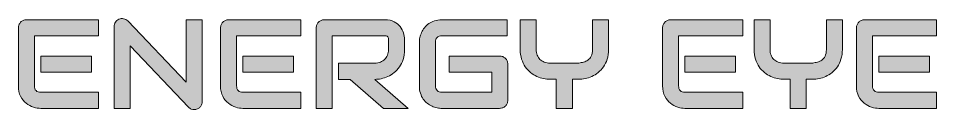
# Model space of a CAD drawing. Header units: millimetres. Extents: x 81 to 1251, y -181 to -29.
# Drawn here: x 691.1 to 834.5, y -125.8 to -111.6 of the extents above; entities that cross this region are included whole.
import ezdxf

# ---------------------------------------------------------------- set-up
doc = ezdxf.new("R2010")
doc.units = ezdxf.units.MM
doc.header["$MEASUREMENT"] = 0
doc.layers.add('Layer 1', color=7, linetype='Continuous', lineweight=0)

# ---------------------------------------------------------------- blocks, each defined once
blk = doc.blocks.new('Block_7')
at = {"layer": 'Layer 1', "true_color": 0x00b9ad, "transparency": 33554687}
h = blk.add_hatch(color=122, dxfattribs=at)
h.dxf.hatch_style = 2
edge = h.paths.add_edge_path()
edge.add_spline(control_points=[(691.87, -111.92), (691.72, -111.99), (691.59, -112.08), (691.47, -112.19), (691.36, -112.31), (691.27, -112.44), (691.21, -112.6), (691.15, -112.75), (691.11, -112.92), (691.11, -113.09), (691.11, -113.09), (691.11, -122.11), (691.11, -122.11), (691.11, -122.76), (691.23, -123.31), (691.46, -123.75), (691.7, -124.2), (691.99, -124.56), (692.34, -124.84), (692.69, -125.12), (693.07, -125.32), (693.48, -125.44), (693.89, -125.57), (694.27, -125.63), (694.62, -125.63), (694.62, -125.63), (703.64, -125.63), (703.64, -125.63), (703.64, -125.63), (703.64, -123.12), (703.64, -123.12), (703.64, -123.12), (694.63, -123.12), (694.63, -123.12), (694.3, -123.12), (694.05, -123.04), (693.87, -122.86), (693.7, -122.69), (693.61, -122.44), (693.61, -122.11), (693.61, -122.11), (693.61, -114.33), (693.61, -114.33), (693.61, -114.33), (703.64, -114.33), (703.64, -114.33), (703.64, -114.33), (703.64, -111.83), (703.64, -111.83), (703.64, -111.83), (692.37, -111.83), (692.37, -111.83), (692.19, -111.83), (692.03, -111.86), (691.87, -111.92)], knot_values=[0, 0, 0, 0, 1, 1, 1, 2, 2, 2, 3, 3, 3, 4, 4, 4, 5, 5, 5, 6, 6, 6, 7, 7, 7, 8, 8, 8, 9, 9, 9, 10, 10, 10, 11, 11, 11, 12, 12, 12, 13, 13, 13, 14, 14, 14, 15, 15, 15, 16, 16, 16, 17, 17, 17, 18, 18, 18, 18], degree=3, periodic=0)
h = blk.add_hatch(color=122, dxfattribs=at)
h.dxf.hatch_style = 2
edge = h.paths.add_edge_path()
edge.add_spline(control_points=[(717.34, -121.55), (717.34, -121.55), (708.2, -112.01), (708.2, -112.01), (708.02, -111.82), (707.81, -111.71), (707.56, -111.66), (707.31, -111.61), (707.06, -111.64), (706.83, -111.73), (706.6, -111.83), (706.42, -111.99), (706.27, -112.2), (706.13, -112.41), (706.06, -112.64), (706.06, -112.9), (706.06, -112.9), (706.06, -125.63), (706.06, -125.63), (706.06, -125.63), (708.56, -125.63), (708.56, -125.63), (708.56, -125.63), (708.56, -115.91), (708.56, -115.91), (708.56, -115.91), (717.7, -125.45), (717.7, -125.45), (717.82, -125.58), (717.96, -125.67), (718.12, -125.73), (718.27, -125.79), (718.43, -125.82), (718.58, -125.82), (718.76, -125.82), (718.92, -125.79), (719.08, -125.72), (719.23, -125.66), (719.36, -125.57), (719.47, -125.46), (719.59, -125.35), (719.68, -125.21), (719.74, -125.06), (719.81, -124.9), (719.84, -124.74), (719.84, -124.56), (719.84, -124.56), (719.84, -111.83), (719.84, -111.83), (719.84, -111.83), (717.34, -111.83), (717.34, -111.83), (717.34, -111.83), (717.34, -121.55), (717.34, -121.55)], knot_values=[0, 0, 0, 0, 1, 1, 1, 2, 2, 2, 3, 3, 3, 4, 4, 4, 5, 5, 5, 6, 6, 6, 7, 7, 7, 8, 8, 8, 9, 9, 9, 10, 10, 10, 11, 11, 11, 12, 12, 12, 13, 13, 13, 14, 14, 14, 15, 15, 15, 16, 16, 16, 17, 17, 17, 18, 18, 18, 18], degree=3, periodic=0)
h = blk.add_hatch(color=122, dxfattribs=at)
h.dxf.hatch_style = 2
edge = h.paths.add_edge_path()
edge.add_spline(control_points=[(723.45, -111.92), (723.3, -111.99), (723.17, -112.08), (723.05, -112.19), (722.94, -112.31), (722.85, -112.44), (722.79, -112.6), (722.73, -112.75), (722.69, -112.92), (722.69, -113.09), (722.69, -113.09), (722.69, -122.11), (722.69, -122.11), (722.69, -122.76), (722.81, -123.31), (723.04, -123.75), (723.28, -124.2), (723.57, -124.56), (723.92, -124.84), (724.27, -125.12), (724.65, -125.32), (725.06, -125.44), (725.47, -125.57), (725.85, -125.63), (726.2, -125.63), (726.2, -125.63), (735.22, -125.63), (735.22, -125.63), (735.22, -125.63), (735.22, -123.12), (735.22, -123.12), (735.22, -123.12), (726.21, -123.12), (726.21, -123.12), (725.88, -123.12), (725.63, -123.04), (725.45, -122.86), (725.28, -122.69), (725.2, -122.44), (725.2, -122.11), (725.2, -122.11), (725.2, -114.33), (725.2, -114.33), (725.2, -114.33), (735.22, -114.33), (735.22, -114.33), (735.22, -114.33), (735.22, -111.83), (735.22, -111.83), (735.22, -111.83), (723.95, -111.83), (723.95, -111.83), (723.77, -111.83), (723.61, -111.86), (723.45, -111.92)], knot_values=[0, 0, 0, 0, 1, 1, 1, 2, 2, 2, 3, 3, 3, 4, 4, 4, 5, 5, 5, 6, 6, 6, 7, 7, 7, 8, 8, 8, 9, 9, 9, 10, 10, 10, 11, 11, 11, 12, 12, 12, 13, 13, 13, 14, 14, 14, 15, 15, 15, 16, 16, 16, 17, 17, 17, 18, 18, 18, 18], degree=3, periodic=0)
h = blk.add_hatch(color=122, dxfattribs=at)
h.dxf.hatch_style = 2
edge = h.paths.add_edge_path()
edge.add_spline(control_points=[(747.78, -121.01), (748.13, -120.94), (748.48, -120.82), (748.82, -120.67), (749.16, -120.51), (749.49, -120.31), (749.81, -120.06), (750.12, -119.82), (750.4, -119.53), (750.64, -119.18), (750.88, -118.84), (751.07, -118.44), (751.21, -118), (751.35, -117.55), (751.42, -117.04), (751.42, -116.47), (751.42, -116.47), (751.42, -114.87), (751.42, -114.87), (751.42, -114.56), (751.37, -114.23), (751.27, -113.88), (751.16, -113.52), (750.99, -113.2), (750.75, -112.89), (750.5, -112.59), (750.19, -112.33), (749.81, -112.13), (749.42, -111.93), (748.95, -111.83), (748.39, -111.83), (748.39, -111.83), (738.9, -111.83), (738.9, -111.83), (738.72, -111.83), (738.55, -111.86), (738.4, -111.92), (738.24, -111.99), (738.11, -112.08), (738, -112.19), (737.88, -112.31), (737.8, -112.44), (737.73, -112.6), (737.67, -112.75), (737.64, -112.92), (737.64, -113.09), (737.64, -113.09), (737.64, -125.63), (737.64, -125.63), (737.64, -125.63), (740.14, -125.63), (740.14, -125.63), (740.14, -125.63), (740.14, -114.33), (740.14, -114.33), (740.14, -114.33), (748.39, -114.33), (748.39, -114.33), (748.44, -114.33), (748.5, -114.33), (748.56, -114.34), (748.62, -114.35), (748.68, -114.37), (748.73, -114.4), (748.79, -114.44), (748.83, -114.49), (748.87, -114.57), (748.9, -114.64), (748.92, -114.75), (748.92, -114.89), (748.92, -114.89), (748.92, -116.47), (748.92, -116.47), (748.92, -116.79), (748.87, -117.08), (748.77, -117.34), (748.67, -117.59), (748.52, -117.81), (748.33, -117.99), (748.14, -118.17), (747.92, -118.31), (747.66, -118.41), (747.4, -118.52), (747.11, -118.59), (746.8, -118.61), (746.8, -118.61), (741.14, -118.61), (741.14, -118.61), (741.14, -118.61), (741.14, -121.11), (741.14, -121.11), (741.14, -121.11), (742.94, -121.11), (742.94, -121.11), (742.94, -121.11), (748.15, -125.63), (748.15, -125.63), (748.15, -125.63), (752.02, -125.63), (752.02, -125.63), (752.02, -125.63), (746.8, -121.11), (746.8, -121.11), (747.1, -121.11), (747.43, -121.08), (747.78, -121.01)], knot_values=[0, 0, 0, 0, 1, 1, 1, 2, 2, 2, 3, 3, 3, 4, 4, 4, 5, 5, 5, 6, 6, 6, 7, 7, 7, 8, 8, 8, 9, 9, 9, 10, 10, 10, 11, 11, 11, 12, 12, 12, 13, 13, 13, 14, 14, 14, 15, 15, 15, 16, 16, 16, 17, 17, 17, 18, 18, 18, 19, 19, 19, 20, 20, 20, 21, 21, 21, 22, 22, 22, 23, 23, 23, 24, 24, 24, 25, 25, 25, 26, 26, 26, 27, 27, 27, 28, 28, 28, 29, 29, 29, 30, 30, 30, 31, 31, 31, 32, 32, 32, 33, 33, 33, 34, 34, 34, 35, 35, 35, 35], degree=3, periodic=0)
h = blk.add_hatch(color=122, dxfattribs=at)
h.dxf.hatch_style = 2
edge = h.paths.add_edge_path()
edge.add_spline(control_points=[(767.19, -117.84), (767.08, -117.73), (766.94, -117.64), (766.79, -117.57), (766.64, -117.5), (766.47, -117.47), (766.29, -117.47), (766.29, -117.47), (758.39, -117.47), (758.39, -117.47), (758.39, -117.47), (758.39, -119.99), (758.39, -119.99), (758.39, -119.99), (765.05, -119.99), (765.05, -119.99), (765.05, -119.99), (765.05, -123.12), (765.05, -123.12), (765.05, -123.12), (757.26, -123.12), (757.26, -123.12), (756.94, -123.12), (756.7, -123.04), (756.52, -122.86), (756.34, -122.68), (756.25, -122.44), (756.25, -122.11), (756.25, -122.11), (756.25, -115.36), (756.25, -115.36), (756.25, -115.02), (756.34, -114.76), (756.51, -114.59), (756.69, -114.42), (756.94, -114.33), (757.26, -114.33), (757.26, -114.33), (767.44, -114.33), (767.44, -114.33), (767.44, -114.33), (767.44, -111.83), (767.44, -111.83), (767.44, -111.83), (757.26, -111.83), (757.26, -111.83), (756.84, -111.83), (756.45, -111.88), (756.11, -111.99), (755.77, -112.1), (755.47, -112.25), (755.21, -112.43), (754.95, -112.61), (754.73, -112.82), (754.54, -113.06), (754.36, -113.3), (754.21, -113.55), (754.09, -113.81), (753.97, -114.07), (753.89, -114.33), (753.83, -114.59), (753.78, -114.86), (753.75, -115.11), (753.75, -115.34), (753.75, -115.34), (753.75, -122.11), (753.75, -122.11), (753.75, -122.54), (753.81, -122.93), (753.92, -123.27), (754.03, -123.62), (754.17, -123.92), (754.35, -124.18), (754.54, -124.44), (754.75, -124.66), (754.98, -124.84), (755.22, -125.02), (755.47, -125.17), (755.73, -125.29), (755.99, -125.4), (756.25, -125.49), (756.52, -125.54), (756.79, -125.6), (757.03, -125.63), (757.26, -125.63), (757.26, -125.63), (766.29, -125.63), (766.29, -125.63), (766.47, -125.63), (766.64, -125.59), (766.79, -125.53), (766.94, -125.47), (767.08, -125.38), (767.19, -125.27), (767.3, -125.15), (767.39, -125.02), (767.45, -124.87), (767.52, -124.71), (767.55, -124.55), (767.55, -124.37), (767.55, -124.37), (767.55, -118.73), (767.55, -118.73), (767.55, -118.55), (767.52, -118.39), (767.45, -118.24), (767.39, -118.09), (767.3, -117.96), (767.19, -117.84)], knot_values=[0, 0, 0, 0, 1, 1, 1, 2, 2, 2, 3, 3, 3, 4, 4, 4, 5, 5, 5, 6, 6, 6, 7, 7, 7, 8, 8, 8, 9, 9, 9, 10, 10, 10, 11, 11, 11, 12, 12, 12, 13, 13, 13, 14, 14, 14, 15, 15, 15, 16, 16, 16, 17, 17, 17, 18, 18, 18, 19, 19, 19, 20, 20, 20, 21, 21, 21, 22, 22, 22, 23, 23, 23, 24, 24, 24, 25, 25, 25, 26, 26, 26, 27, 27, 27, 28, 28, 28, 29, 29, 29, 30, 30, 30, 31, 31, 31, 32, 32, 32, 33, 33, 33, 34, 34, 34, 35, 35, 35, 36, 36, 36, 36], degree=3, periodic=0)
h = blk.add_hatch(color=122, dxfattribs=at)
h.dxf.hatch_style = 2
edge = h.paths.add_edge_path()
edge.add_spline(control_points=[(780.8, -116.45), (780.8, -116.88), (780.73, -117.23), (780.6, -117.5), (780.46, -117.76), (780.29, -117.96), (780.09, -118.11), (779.88, -118.26), (779.66, -118.36), (779.4, -118.42), (779.15, -118.49), (778.91, -118.53), (778.67, -118.57), (778.67, -118.57), (774.16, -118.57), (774.16, -118.57), (773.83, -118.57), (773.54, -118.52), (773.27, -118.42), (773, -118.32), (772.78, -118.18), (772.59, -118), (772.41, -117.81), (772.26, -117.59), (772.16, -117.33), (772.06, -117.07), (772.01, -116.77), (772.01, -116.45), (772.01, -116.45), (772.01, -111.83), (772.01, -111.83), (772.01, -111.83), (769.5, -111.83), (769.5, -111.83), (769.5, -111.83), (769.5, -116.45), (769.5, -116.45), (769.5, -117.01), (769.58, -117.52), (769.72, -117.97), (769.86, -118.42), (770.06, -118.82), (770.3, -119.16), (770.54, -119.51), (770.82, -119.8), (771.13, -120.05), (771.44, -120.29), (771.77, -120.49), (772.12, -120.65), (772.46, -120.8), (772.81, -120.92), (773.16, -120.99), (773.51, -121.06), (773.83, -121.09), (774.14, -121.09), (774.14, -121.09), (775.14, -121.09), (775.14, -121.09), (775.14, -121.09), (775.14, -125.63), (775.14, -125.63), (775.14, -125.63), (777.66, -125.63), (777.66, -125.63), (777.66, -125.63), (777.66, -121.09), (777.66, -121.09), (777.66, -121.09), (778.67, -121.09), (778.67, -121.09), (778.98, -121.09), (779.31, -121.06), (779.66, -120.99), (780.01, -120.92), (780.35, -120.8), (780.69, -120.65), (781.03, -120.49), (781.36, -120.29), (781.68, -120.05), (782, -119.8), (782.28, -119.51), (782.51, -119.16), (782.75, -118.82), (782.94, -118.43), (783.09, -117.98), (783.23, -117.53), (783.3, -117.02), (783.3, -116.45), (783.3, -116.45), (783.3, -111.83), (783.3, -111.83), (783.3, -111.83), (780.8, -111.83), (780.8, -111.83), (780.8, -111.83), (780.8, -116.45), (780.8, -116.45)], knot_values=[0, 0, 0, 0, 1, 1, 1, 2, 2, 2, 3, 3, 3, 4, 4, 4, 5, 5, 5, 6, 6, 6, 7, 7, 7, 8, 8, 8, 9, 9, 9, 10, 10, 10, 11, 11, 11, 12, 12, 12, 13, 13, 13, 14, 14, 14, 15, 15, 15, 16, 16, 16, 17, 17, 17, 18, 18, 18, 19, 19, 19, 20, 20, 20, 21, 21, 21, 22, 22, 22, 23, 23, 23, 24, 24, 24, 25, 25, 25, 26, 26, 26, 27, 27, 27, 28, 28, 28, 29, 29, 29, 30, 30, 30, 31, 31, 31, 32, 32, 32, 32], degree=3, periodic=0)
h = blk.add_hatch(color=122, dxfattribs=at)
h.dxf.hatch_style = 2
edge = h.paths.add_edge_path()
edge.add_spline(control_points=[(792.5, -111.92), (792.35, -111.99), (792.21, -112.08), (792.1, -112.19), (791.99, -112.31), (791.9, -112.44), (791.84, -112.6), (791.77, -112.75), (791.74, -112.92), (791.74, -113.09), (791.74, -113.09), (791.74, -122.11), (791.74, -122.11), (791.74, -122.76), (791.86, -123.31), (792.09, -123.75), (792.33, -124.2), (792.62, -124.56), (792.97, -124.84), (793.32, -125.12), (793.7, -125.32), (794.11, -125.44), (794.52, -125.57), (794.9, -125.63), (795.24, -125.63), (795.24, -125.63), (804.27, -125.63), (804.27, -125.63), (804.27, -125.63), (804.27, -123.12), (804.27, -123.12), (804.27, -123.12), (795.26, -123.12), (795.26, -123.12), (794.93, -123.12), (794.67, -123.04), (794.5, -122.86), (794.33, -122.69), (794.24, -122.44), (794.24, -122.11), (794.24, -122.11), (794.24, -114.33), (794.24, -114.33), (794.24, -114.33), (804.27, -114.33), (804.27, -114.33), (804.27, -114.33), (804.27, -111.83), (804.27, -111.83), (804.27, -111.83), (793, -111.83), (793, -111.83), (792.82, -111.83), (792.65, -111.86), (792.5, -111.92)], knot_values=[0, 0, 0, 0, 1, 1, 1, 2, 2, 2, 3, 3, 3, 4, 4, 4, 5, 5, 5, 6, 6, 6, 7, 7, 7, 8, 8, 8, 9, 9, 9, 10, 10, 10, 11, 11, 11, 12, 12, 12, 13, 13, 13, 14, 14, 14, 15, 15, 15, 16, 16, 16, 17, 17, 17, 18, 18, 18, 18], degree=3, periodic=0)
h = blk.add_hatch(color=122, dxfattribs=at)
h.dxf.hatch_style = 2
edge = h.paths.add_edge_path()
edge.add_spline(control_points=[(817.33, -116.45), (817.33, -116.88), (817.26, -117.23), (817.12, -117.5), (816.99, -117.76), (816.82, -117.96), (816.61, -118.11), (816.41, -118.26), (816.18, -118.36), (815.93, -118.42), (815.68, -118.49), (815.44, -118.53), (815.2, -118.57), (815.2, -118.57), (810.69, -118.57), (810.69, -118.57), (810.36, -118.57), (810.06, -118.52), (809.8, -118.42), (809.53, -118.32), (809.3, -118.18), (809.12, -118), (808.93, -117.81), (808.79, -117.59), (808.68, -117.33), (808.58, -117.07), (808.53, -116.77), (808.53, -116.45), (808.53, -116.45), (808.53, -111.83), (808.53, -111.83), (808.53, -111.83), (806.03, -111.83), (806.03, -111.83), (806.03, -111.83), (806.03, -116.45), (806.03, -116.45), (806.03, -117.01), (806.1, -117.52), (806.25, -117.97), (806.39, -118.42), (806.58, -118.82), (806.82, -119.16), (807.06, -119.51), (807.34, -119.8), (807.66, -120.05), (807.97, -120.29), (808.3, -120.49), (808.64, -120.65), (808.99, -120.8), (809.33, -120.92), (809.68, -120.99), (810.03, -121.06), (810.36, -121.09), (810.67, -121.09), (810.67, -121.09), (811.67, -121.09), (811.67, -121.09), (811.67, -121.09), (811.67, -125.63), (811.67, -125.63), (811.67, -125.63), (814.19, -125.63), (814.19, -125.63), (814.19, -125.63), (814.19, -121.09), (814.19, -121.09), (814.19, -121.09), (815.2, -121.09), (815.2, -121.09), (815.51, -121.09), (815.84, -121.06), (816.19, -120.99), (816.53, -120.92), (816.88, -120.8), (817.22, -120.65), (817.56, -120.49), (817.89, -120.29), (818.21, -120.05), (818.52, -119.8), (818.8, -119.51), (819.04, -119.16), (819.28, -118.82), (819.47, -118.43), (819.61, -117.98), (819.76, -117.53), (819.83, -117.02), (819.83, -116.45), (819.83, -116.45), (819.83, -111.83), (819.83, -111.83), (819.83, -111.83), (817.33, -111.83), (817.33, -111.83), (817.33, -111.83), (817.33, -116.45), (817.33, -116.45)], knot_values=[0, 0, 0, 0, 1, 1, 1, 2, 2, 2, 3, 3, 3, 4, 4, 4, 5, 5, 5, 6, 6, 6, 7, 7, 7, 8, 8, 8, 9, 9, 9, 10, 10, 10, 11, 11, 11, 12, 12, 12, 13, 13, 13, 14, 14, 14, 15, 15, 15, 16, 16, 16, 17, 17, 17, 18, 18, 18, 19, 19, 19, 20, 20, 20, 21, 21, 21, 22, 22, 22, 23, 23, 23, 24, 24, 24, 25, 25, 25, 26, 26, 26, 27, 27, 27, 28, 28, 28, 29, 29, 29, 30, 30, 30, 31, 31, 31, 32, 32, 32, 32], degree=3, periodic=0)
h = blk.add_hatch(color=122, dxfattribs=at)
h.dxf.hatch_style = 2
edge = h.paths.add_edge_path()
edge.add_spline(control_points=[(834.55, -111.83), (834.55, -111.83), (823.28, -111.83), (823.28, -111.83), (823.1, -111.83), (822.94, -111.86), (822.78, -111.92), (822.63, -111.99), (822.49, -112.08), (822.38, -112.19), (822.27, -112.31), (822.18, -112.44), (822.12, -112.6), (822.05, -112.75), (822.02, -112.92), (822.02, -113.09), (822.02, -113.09), (822.02, -122.11), (822.02, -122.11), (822.02, -122.76), (822.14, -123.31), (822.37, -123.75), (822.61, -124.2), (822.9, -124.56), (823.25, -124.84), (823.6, -125.12), (823.98, -125.32), (824.39, -125.44), (824.8, -125.57), (825.18, -125.63), (825.52, -125.63), (825.52, -125.63), (834.55, -125.63), (834.55, -125.63), (834.55, -125.63), (834.55, -123.12), (834.55, -123.12), (834.55, -123.12), (825.54, -123.12), (825.54, -123.12), (825.21, -123.12), (824.96, -123.04), (824.78, -122.86), (824.61, -122.69), (824.52, -122.44), (824.52, -122.11), (824.52, -122.11), (824.52, -114.33), (824.52, -114.33), (824.52, -114.33), (834.55, -114.33), (834.55, -114.33), (834.55, -114.33), (834.55, -111.83), (834.55, -111.83)], knot_values=[0, 0, 0, 0, 1, 1, 1, 2, 2, 2, 3, 3, 3, 4, 4, 4, 5, 5, 5, 6, 6, 6, 7, 7, 7, 8, 8, 8, 9, 9, 9, 10, 10, 10, 11, 11, 11, 12, 12, 12, 13, 13, 13, 14, 14, 14, 15, 15, 15, 16, 16, 16, 17, 17, 17, 18, 18, 18, 18], degree=3, periodic=0)
h = blk.add_hatch(color=122, dxfattribs=at)
h.dxf.hatch_style = 2
h.paths.add_polyline_path([(702.52, -119.99), (702.52, -117.47), (694.62, -117.47), (694.62, -119.99)])
h = blk.add_hatch(color=122, dxfattribs=at)
h.dxf.hatch_style = 2
h.paths.add_polyline_path([(734.1, -119.99), (734.1, -117.47), (726.2, -117.47), (726.2, -119.99)])
h = blk.add_hatch(color=122, dxfattribs=at)
h.dxf.hatch_style = 2
h.paths.add_polyline_path([(803.14, -119.99), (803.14, -117.47), (795.24, -117.47), (795.24, -119.99)])
h = blk.add_hatch(color=122, dxfattribs=at)
h.dxf.hatch_style = 2
h.paths.add_polyline_path([(833.42, -119.99), (833.42, -117.47), (825.52, -117.47), (825.52, -119.99)])
at = {"layer": 'Layer 1'}
for points in [[(702.52, -119.99), (702.52, -117.47), (694.62, -117.47), (694.62, -119.99)], [(734.1, -119.99), (734.1, -117.47), (726.2, -117.47), (726.2, -119.99)], [(803.14, -119.99), (803.14, -117.47), (795.24, -117.47), (795.24, -119.99)], [(833.42, -119.99), (833.42, -117.47), (825.52, -117.47), (825.52, -119.99)]]:
    blk.add_lwpolyline(points, close=True, dxfattribs=at)
for points, knots in [([(691.87, -111.92), (691.72, -111.99), (691.59, -112.08), (691.47, -112.19), (691.36, -112.31), (691.27, -112.44), (691.21, -112.6), (691.15, -112.75), (691.11, -112.92), (691.11, -113.09), (691.11, -113.09), (691.11, -122.11), (691.11, -122.11), (691.11, -122.76), (691.23, -123.31), (691.46, -123.75), (691.7, -124.2), (691.99, -124.56), (692.34, -124.84), (692.69, -125.12), (693.07, -125.32), (693.48, -125.44), (693.89, -125.57), (694.27, -125.63), (694.62, -125.63), (694.62, -125.63), (703.64, -125.63), (703.64, -125.63), (703.64, -125.63), (703.64, -123.12), (703.64, -123.12), (703.64, -123.12), (694.63, -123.12), (694.63, -123.12), (694.3, -123.12), (694.05, -123.04), (693.87, -122.86), (693.7, -122.69), (693.61, -122.44), (693.61, -122.11), (693.61, -122.11), (693.61, -114.33), (693.61, -114.33), (693.61, -114.33), (703.64, -114.33), (703.64, -114.33), (703.64, -114.33), (703.64, -111.83), (703.64, -111.83), (703.64, -111.83), (692.37, -111.83), (692.37, -111.83), (692.19, -111.83), (692.03, -111.86), (691.87, -111.92)], [0, 0, 0, 0, 1, 1, 1, 2, 2, 2, 3, 3, 3, 4, 4, 4, 5, 5, 5, 6, 6, 6, 7, 7, 7, 8, 8, 8, 9, 9, 9, 10, 10, 10, 11, 11, 11, 12, 12, 12, 13, 13, 13, 14, 14, 14, 15, 15, 15, 16, 16, 16, 17, 17, 17, 18, 18, 18, 18]), ([(717.34, -121.55), (717.34, -121.55), (708.2, -112.01), (708.2, -112.01), (708.02, -111.82), (707.81, -111.71), (707.56, -111.66), (707.31, -111.61), (707.06, -111.64), (706.83, -111.73), (706.6, -111.83), (706.42, -111.99), (706.27, -112.2), (706.13, -112.41), (706.06, -112.64), (706.06, -112.9), (706.06, -112.9), (706.06, -125.63), (706.06, -125.63), (706.06, -125.63), (708.56, -125.63), (708.56, -125.63), (708.56, -125.63), (708.56, -115.91), (708.56, -115.91), (708.56, -115.91), (717.7, -125.45), (717.7, -125.45), (717.82, -125.58), (717.96, -125.67), (718.12, -125.73), (718.27, -125.79), (718.43, -125.82), (718.58, -125.82), (718.76, -125.82), (718.92, -125.79), (719.08, -125.72), (719.23, -125.66), (719.36, -125.57), (719.47, -125.46), (719.59, -125.35), (719.68, -125.21), (719.74, -125.06), (719.81, -124.9), (719.84, -124.74), (719.84, -124.56), (719.84, -124.56), (719.84, -111.83), (719.84, -111.83), (719.84, -111.83), (717.34, -111.83), (717.34, -111.83), (717.34, -111.83), (717.34, -121.55), (717.34, -121.55)], [0, 0, 0, 0, 1, 1, 1, 2, 2, 2, 3, 3, 3, 4, 4, 4, 5, 5, 5, 6, 6, 6, 7, 7, 7, 8, 8, 8, 9, 9, 9, 10, 10, 10, 11, 11, 11, 12, 12, 12, 13, 13, 13, 14, 14, 14, 15, 15, 15, 16, 16, 16, 17, 17, 17, 18, 18, 18, 18]), ([(723.45, -111.92), (723.3, -111.99), (723.17, -112.08), (723.05, -112.19), (722.94, -112.31), (722.85, -112.44), (722.79, -112.6), (722.73, -112.75), (722.69, -112.92), (722.69, -113.09), (722.69, -113.09), (722.69, -122.11), (722.69, -122.11), (722.69, -122.76), (722.81, -123.31), (723.04, -123.75), (723.28, -124.2), (723.57, -124.56), (723.92, -124.84), (724.27, -125.12), (724.65, -125.32), (725.06, -125.44), (725.47, -125.57), (725.85, -125.63), (726.2, -125.63), (726.2, -125.63), (735.22, -125.63), (735.22, -125.63), (735.22, -125.63), (735.22, -123.12), (735.22, -123.12), (735.22, -123.12), (726.21, -123.12), (726.21, -123.12), (725.88, -123.12), (725.63, -123.04), (725.45, -122.86), (725.28, -122.69), (725.2, -122.44), (725.2, -122.11), (725.2, -122.11), (725.2, -114.33), (725.2, -114.33), (725.2, -114.33), (735.22, -114.33), (735.22, -114.33), (735.22, -114.33), (735.22, -111.83), (735.22, -111.83), (735.22, -111.83), (723.95, -111.83), (723.95, -111.83), (723.77, -111.83), (723.61, -111.86), (723.45, -111.92)], [0, 0, 0, 0, 1, 1, 1, 2, 2, 2, 3, 3, 3, 4, 4, 4, 5, 5, 5, 6, 6, 6, 7, 7, 7, 8, 8, 8, 9, 9, 9, 10, 10, 10, 11, 11, 11, 12, 12, 12, 13, 13, 13, 14, 14, 14, 15, 15, 15, 16, 16, 16, 17, 17, 17, 18, 18, 18, 18]), ([(747.78, -121.01), (748.13, -120.94), (748.48, -120.82), (748.82, -120.67), (749.16, -120.51), (749.49, -120.31), (749.81, -120.06), (750.12, -119.82), (750.4, -119.53), (750.64, -119.18), (750.88, -118.84), (751.07, -118.44), (751.21, -118), (751.35, -117.55), (751.42, -117.04), (751.42, -116.47), (751.42, -116.47), (751.42, -114.87), (751.42, -114.87), (751.42, -114.56), (751.37, -114.23), (751.27, -113.88), (751.16, -113.52), (750.99, -113.2), (750.75, -112.89), (750.5, -112.59), (750.19, -112.33), (749.81, -112.13), (749.42, -111.93), (748.95, -111.83), (748.39, -111.83), (748.39, -111.83), (738.9, -111.83), (738.9, -111.83), (738.72, -111.83), (738.55, -111.86), (738.4, -111.92), (738.24, -111.99), (738.11, -112.08), (738, -112.19), (737.88, -112.31), (737.8, -112.44), (737.73, -112.6), (737.67, -112.75), (737.64, -112.92), (737.64, -113.09), (737.64, -113.09), (737.64, -125.63), (737.64, -125.63), (737.64, -125.63), (740.14, -125.63), (740.14, -125.63), (740.14, -125.63), (740.14, -114.33), (740.14, -114.33), (740.14, -114.33), (748.39, -114.33), (748.39, -114.33), (748.44, -114.33), (748.5, -114.33), (748.56, -114.34), (748.62, -114.35), (748.68, -114.37), (748.73, -114.4), (748.79, -114.44), (748.83, -114.49), (748.87, -114.57), (748.9, -114.64), (748.92, -114.75), (748.92, -114.89), (748.92, -114.89), (748.92, -116.47), (748.92, -116.47), (748.92, -116.79), (748.87, -117.08), (748.77, -117.34), (748.67, -117.59), (748.52, -117.81), (748.33, -117.99), (748.14, -118.17), (747.92, -118.31), (747.66, -118.41), (747.4, -118.52), (747.11, -118.59), (746.8, -118.61), (746.8, -118.61), (741.14, -118.61), (741.14, -118.61), (741.14, -118.61), (741.14, -121.11), (741.14, -121.11), (741.14, -121.11), (742.94, -121.11), (742.94, -121.11), (742.94, -121.11), (748.15, -125.63), (748.15, -125.63), (748.15, -125.63), (752.02, -125.63), (752.02, -125.63), (752.02, -125.63), (746.8, -121.11), (746.8, -121.11), (747.1, -121.11), (747.43, -121.08), (747.78, -121.01)], [0, 0, 0, 0, 1, 1, 1, 2, 2, 2, 3, 3, 3, 4, 4, 4, 5, 5, 5, 6, 6, 6, 7, 7, 7, 8, 8, 8, 9, 9, 9, 10, 10, 10, 11, 11, 11, 12, 12, 12, 13, 13, 13, 14, 14, 14, 15, 15, 15, 16, 16, 16, 17, 17, 17, 18, 18, 18, 19, 19, 19, 20, 20, 20, 21, 21, 21, 22, 22, 22, 23, 23, 23, 24, 24, 24, 25, 25, 25, 26, 26, 26, 27, 27, 27, 28, 28, 28, 29, 29, 29, 30, 30, 30, 31, 31, 31, 32, 32, 32, 33, 33, 33, 34, 34, 34, 35, 35, 35, 35]), ([(767.19, -117.84), (767.08, -117.73), (766.94, -117.64), (766.79, -117.57), (766.64, -117.5), (766.47, -117.47), (766.29, -117.47), (766.29, -117.47), (758.39, -117.47), (758.39, -117.47), (758.39, -117.47), (758.39, -119.99), (758.39, -119.99), (758.39, -119.99), (765.05, -119.99), (765.05, -119.99), (765.05, -119.99), (765.05, -123.12), (765.05, -123.12), (765.05, -123.12), (757.26, -123.12), (757.26, -123.12), (756.94, -123.12), (756.7, -123.04), (756.52, -122.86), (756.34, -122.68), (756.25, -122.44), (756.25, -122.11), (756.25, -122.11), (756.25, -115.36), (756.25, -115.36), (756.25, -115.02), (756.34, -114.76), (756.51, -114.59), (756.69, -114.42), (756.94, -114.33), (757.26, -114.33), (757.26, -114.33), (767.44, -114.33), (767.44, -114.33), (767.44, -114.33), (767.44, -111.83), (767.44, -111.83), (767.44, -111.83), (757.26, -111.83), (757.26, -111.83), (756.84, -111.83), (756.45, -111.88), (756.11, -111.99), (755.77, -112.1), (755.47, -112.25), (755.21, -112.43), (754.95, -112.61), (754.73, -112.82), (754.54, -113.06), (754.36, -113.3), (754.21, -113.55), (754.09, -113.81), (753.97, -114.07), (753.89, -114.33), (753.83, -114.59), (753.78, -114.86), (753.75, -115.11), (753.75, -115.34), (753.75, -115.34), (753.75, -122.11), (753.75, -122.11), (753.75, -122.54), (753.81, -122.93), (753.92, -123.27), (754.03, -123.62), (754.17, -123.92), (754.35, -124.18), (754.54, -124.44), (754.75, -124.66), (754.98, -124.84), (755.22, -125.02), (755.47, -125.17), (755.73, -125.29), (755.99, -125.4), (756.25, -125.49), (756.52, -125.54), (756.79, -125.6), (757.03, -125.63), (757.26, -125.63), (757.26, -125.63), (766.29, -125.63), (766.29, -125.63), (766.47, -125.63), (766.64, -125.59), (766.79, -125.53), (766.94, -125.47), (767.08, -125.38), (767.19, -125.27), (767.3, -125.15), (767.39, -125.02), (767.45, -124.87), (767.52, -124.71), (767.55, -124.55), (767.55, -124.37), (767.55, -124.37), (767.55, -118.73), (767.55, -118.73), (767.55, -118.55), (767.52, -118.39), (767.45, -118.24), (767.39, -118.09), (767.3, -117.96), (767.19, -117.84)], [0, 0, 0, 0, 1, 1, 1, 2, 2, 2, 3, 3, 3, 4, 4, 4, 5, 5, 5, 6, 6, 6, 7, 7, 7, 8, 8, 8, 9, 9, 9, 10, 10, 10, 11, 11, 11, 12, 12, 12, 13, 13, 13, 14, 14, 14, 15, 15, 15, 16, 16, 16, 17, 17, 17, 18, 18, 18, 19, 19, 19, 20, 20, 20, 21, 21, 21, 22, 22, 22, 23, 23, 23, 24, 24, 24, 25, 25, 25, 26, 26, 26, 27, 27, 27, 28, 28, 28, 29, 29, 29, 30, 30, 30, 31, 31, 31, 32, 32, 32, 33, 33, 33, 34, 34, 34, 35, 35, 35, 36, 36, 36, 36]), ([(780.8, -116.45), (780.8, -116.88), (780.73, -117.23), (780.6, -117.5), (780.46, -117.76), (780.29, -117.96), (780.09, -118.11), (779.88, -118.26), (779.66, -118.36), (779.4, -118.42), (779.15, -118.49), (778.91, -118.53), (778.67, -118.57), (778.67, -118.57), (774.16, -118.57), (774.16, -118.57), (773.83, -118.57), (773.54, -118.52), (773.27, -118.42), (773, -118.32), (772.78, -118.18), (772.59, -118), (772.41, -117.81), (772.26, -117.59), (772.16, -117.33), (772.06, -117.07), (772.01, -116.77), (772.01, -116.45), (772.01, -116.45), (772.01, -111.83), (772.01, -111.83), (772.01, -111.83), (769.5, -111.83), (769.5, -111.83), (769.5, -111.83), (769.5, -116.45), (769.5, -116.45), (769.5, -117.01), (769.58, -117.52), (769.72, -117.97), (769.86, -118.42), (770.06, -118.82), (770.3, -119.16), (770.54, -119.51), (770.82, -119.8), (771.13, -120.05), (771.44, -120.29), (771.77, -120.49), (772.12, -120.65), (772.46, -120.8), (772.81, -120.92), (773.16, -120.99), (773.51, -121.06), (773.83, -121.09), (774.14, -121.09), (774.14, -121.09), (775.14, -121.09), (775.14, -121.09), (775.14, -121.09), (775.14, -125.63), (775.14, -125.63), (775.14, -125.63), (777.66, -125.63), (777.66, -125.63), (777.66, -125.63), (777.66, -121.09), (777.66, -121.09), (777.66, -121.09), (778.67, -121.09), (778.67, -121.09), (778.98, -121.09), (779.31, -121.06), (779.66, -120.99), (780.01, -120.92), (780.35, -120.8), (780.69, -120.65), (781.03, -120.49), (781.36, -120.29), (781.68, -120.05), (782, -119.8), (782.28, -119.51), (782.51, -119.16), (782.75, -118.82), (782.94, -118.43), (783.09, -117.98), (783.23, -117.53), (783.3, -117.02), (783.3, -116.45), (783.3, -116.45), (783.3, -111.83), (783.3, -111.83), (783.3, -111.83), (780.8, -111.83), (780.8, -111.83), (780.8, -111.83), (780.8, -116.45), (780.8, -116.45)], [0, 0, 0, 0, 1, 1, 1, 2, 2, 2, 3, 3, 3, 4, 4, 4, 5, 5, 5, 6, 6, 6, 7, 7, 7, 8, 8, 8, 9, 9, 9, 10, 10, 10, 11, 11, 11, 12, 12, 12, 13, 13, 13, 14, 14, 14, 15, 15, 15, 16, 16, 16, 17, 17, 17, 18, 18, 18, 19, 19, 19, 20, 20, 20, 21, 21, 21, 22, 22, 22, 23, 23, 23, 24, 24, 24, 25, 25, 25, 26, 26, 26, 27, 27, 27, 28, 28, 28, 29, 29, 29, 30, 30, 30, 31, 31, 31, 32, 32, 32, 32]), ([(792.5, -111.92), (792.35, -111.99), (792.21, -112.08), (792.1, -112.19), (791.99, -112.31), (791.9, -112.44), (791.84, -112.6), (791.77, -112.75), (791.74, -112.92), (791.74, -113.09), (791.74, -113.09), (791.74, -122.11), (791.74, -122.11), (791.74, -122.76), (791.86, -123.31), (792.09, -123.75), (792.33, -124.2), (792.62, -124.56), (792.97, -124.84), (793.32, -125.12), (793.7, -125.32), (794.11, -125.44), (794.52, -125.57), (794.9, -125.63), (795.24, -125.63), (795.24, -125.63), (804.27, -125.63), (804.27, -125.63), (804.27, -125.63), (804.27, -123.12), (804.27, -123.12), (804.27, -123.12), (795.26, -123.12), (795.26, -123.12), (794.93, -123.12), (794.67, -123.04), (794.5, -122.86), (794.33, -122.69), (794.24, -122.44), (794.24, -122.11), (794.24, -122.11), (794.24, -114.33), (794.24, -114.33), (794.24, -114.33), (804.27, -114.33), (804.27, -114.33), (804.27, -114.33), (804.27, -111.83), (804.27, -111.83), (804.27, -111.83), (793, -111.83), (793, -111.83), (792.82, -111.83), (792.65, -111.86), (792.5, -111.92)], [0, 0, 0, 0, 1, 1, 1, 2, 2, 2, 3, 3, 3, 4, 4, 4, 5, 5, 5, 6, 6, 6, 7, 7, 7, 8, 8, 8, 9, 9, 9, 10, 10, 10, 11, 11, 11, 12, 12, 12, 13, 13, 13, 14, 14, 14, 15, 15, 15, 16, 16, 16, 17, 17, 17, 18, 18, 18, 18]), ([(817.33, -116.45), (817.33, -116.88), (817.26, -117.23), (817.12, -117.5), (816.99, -117.76), (816.82, -117.96), (816.61, -118.11), (816.41, -118.26), (816.18, -118.36), (815.93, -118.42), (815.68, -118.49), (815.44, -118.53), (815.2, -118.57), (815.2, -118.57), (810.69, -118.57), (810.69, -118.57), (810.36, -118.57), (810.06, -118.52), (809.8, -118.42), (809.53, -118.32), (809.3, -118.18), (809.12, -118), (808.93, -117.81), (808.79, -117.59), (808.68, -117.33), (808.58, -117.07), (808.53, -116.77), (808.53, -116.45), (808.53, -116.45), (808.53, -111.83), (808.53, -111.83), (808.53, -111.83), (806.03, -111.83), (806.03, -111.83), (806.03, -111.83), (806.03, -116.45), (806.03, -116.45), (806.03, -117.01), (806.1, -117.52), (806.25, -117.97), (806.39, -118.42), (806.58, -118.82), (806.82, -119.16), (807.06, -119.51), (807.34, -119.8), (807.66, -120.05), (807.97, -120.29), (808.3, -120.49), (808.64, -120.65), (808.99, -120.8), (809.33, -120.92), (809.68, -120.99), (810.03, -121.06), (810.36, -121.09), (810.67, -121.09), (810.67, -121.09), (811.67, -121.09), (811.67, -121.09), (811.67, -121.09), (811.67, -125.63), (811.67, -125.63), (811.67, -125.63), (814.19, -125.63), (814.19, -125.63), (814.19, -125.63), (814.19, -121.09), (814.19, -121.09), (814.19, -121.09), (815.2, -121.09), (815.2, -121.09), (815.51, -121.09), (815.84, -121.06), (816.19, -120.99), (816.53, -120.92), (816.88, -120.8), (817.22, -120.65), (817.56, -120.49), (817.89, -120.29), (818.21, -120.05), (818.52, -119.8), (818.8, -119.51), (819.04, -119.16), (819.28, -118.82), (819.47, -118.43), (819.61, -117.98), (819.76, -117.53), (819.83, -117.02), (819.83, -116.45), (819.83, -116.45), (819.83, -111.83), (819.83, -111.83), (819.83, -111.83), (817.33, -111.83), (817.33, -111.83), (817.33, -111.83), (817.33, -116.45), (817.33, -116.45)], [0, 0, 0, 0, 1, 1, 1, 2, 2, 2, 3, 3, 3, 4, 4, 4, 5, 5, 5, 6, 6, 6, 7, 7, 7, 8, 8, 8, 9, 9, 9, 10, 10, 10, 11, 11, 11, 12, 12, 12, 13, 13, 13, 14, 14, 14, 15, 15, 15, 16, 16, 16, 17, 17, 17, 18, 18, 18, 19, 19, 19, 20, 20, 20, 21, 21, 21, 22, 22, 22, 23, 23, 23, 24, 24, 24, 25, 25, 25, 26, 26, 26, 27, 27, 27, 28, 28, 28, 29, 29, 29, 30, 30, 30, 31, 31, 31, 32, 32, 32, 32]), ([(834.55, -111.83), (834.55, -111.83), (823.28, -111.83), (823.28, -111.83), (823.1, -111.83), (822.94, -111.86), (822.78, -111.92), (822.63, -111.99), (822.49, -112.08), (822.38, -112.19), (822.27, -112.31), (822.18, -112.44), (822.12, -112.6), (822.05, -112.75), (822.02, -112.92), (822.02, -113.09), (822.02, -113.09), (822.02, -122.11), (822.02, -122.11), (822.02, -122.76), (822.14, -123.31), (822.37, -123.75), (822.61, -124.2), (822.9, -124.56), (823.25, -124.84), (823.6, -125.12), (823.98, -125.32), (824.39, -125.44), (824.8, -125.57), (825.18, -125.63), (825.52, -125.63), (825.52, -125.63), (834.55, -125.63), (834.55, -125.63), (834.55, -125.63), (834.55, -123.12), (834.55, -123.12), (834.55, -123.12), (825.54, -123.12), (825.54, -123.12), (825.21, -123.12), (824.96, -123.04), (824.78, -122.86), (824.61, -122.69), (824.52, -122.44), (824.52, -122.11), (824.52, -122.11), (824.52, -114.33), (824.52, -114.33), (824.52, -114.33), (834.55, -114.33), (834.55, -114.33), (834.55, -114.33), (834.55, -111.83), (834.55, -111.83)], [0, 0, 0, 0, 1, 1, 1, 2, 2, 2, 3, 3, 3, 4, 4, 4, 5, 5, 5, 6, 6, 6, 7, 7, 7, 8, 8, 8, 9, 9, 9, 10, 10, 10, 11, 11, 11, 12, 12, 12, 13, 13, 13, 14, 14, 14, 15, 15, 15, 16, 16, 16, 17, 17, 17, 18, 18, 18, 18])]:
    blk.add_open_spline(points, degree=3, knots=knots, dxfattribs=at)
blk = doc.blocks.new('Block_6')
at = {"layer": 'Layer 1'}
blk.add_blockref('Block_7', (0, 0), dxfattribs=at)
blk = doc.blocks.new('Block_5')
at = {"layer": 'Layer 1'}
blk.add_blockref('Block_6', (0, 0), dxfattribs=at)
blk = doc.blocks.new('Block_4')
at = {"layer": 'Layer 1'}
blk.add_blockref('Block_5', (0, 0), dxfattribs=at)

msp = doc.modelspace()

# ---------------------------------------------------------------- block references
at = {"layer": 'Layer 1'}
msp.add_blockref('Block_4', (0, 0), dxfattribs=at)

doc.saveas('drawing.dxf')
